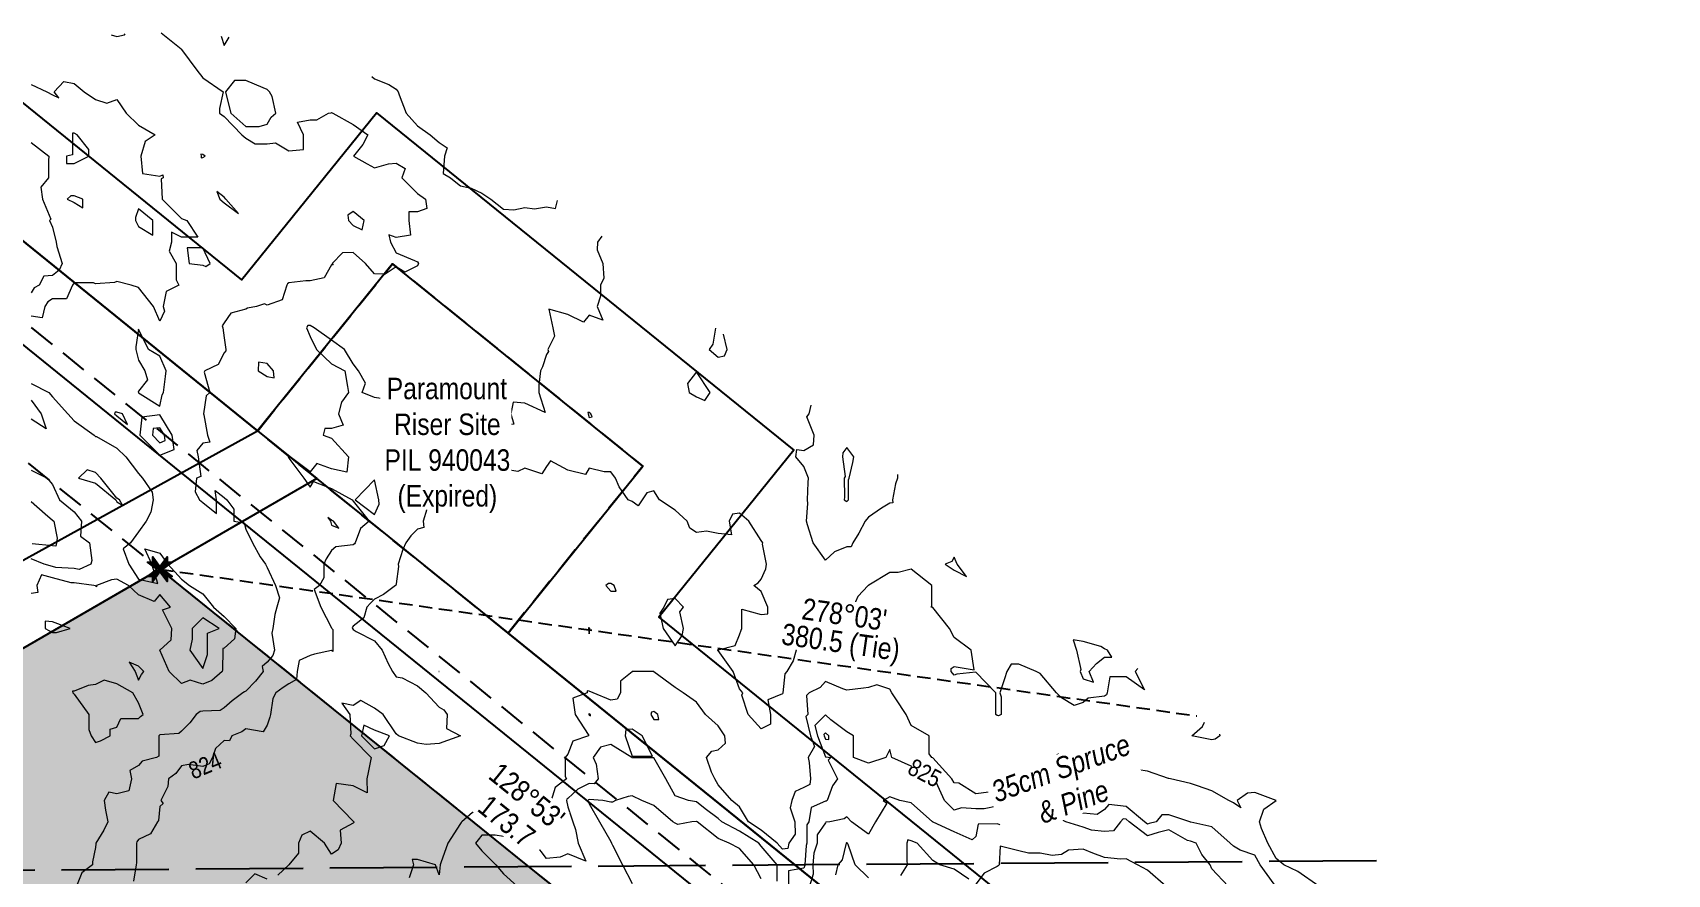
# Model space of a CAD drawing. Extents: x 528314 to 531043, y 6043383 to 6045203.
# Drawn here: x 529181 to 529942, y 6044057 to 6044449 of the extents above; entities that cross this region are included whole.
import ezdxf

# ---------------------------------------------------------------- set-up
doc = ezdxf.new("R2010")
doc.units = 0
doc.header["$LTSCALE"] = 5
for name, pattern in [('foc-ACCESSROAD', [3.75, 2.5, -1.25]), ('foc-TIELINE', [1.875, 1.25, -0.625]), ('foc-UNSURVEYED', [12.5, 10, -2.5])]:
    doc.linetypes.add(name, pattern=pattern)
for name, color, linetype in [('C-RW', 13, 'Continuous'), ('F-AR', 190, 'foc-ACCESSROAD'), ('F-RW', 190, 'Continuous'), ('F-WS', 190, 'foc-ACCESSROAD'), ('L-BD', 7, 'Continuous'), ('L-MON', 1, 'Continuous'), ('L-TIE', 7, 'foc-TIELINE'), ('L-USEC', 7, 'foc-UNSURVEYED'), ('P-PROPOSED', 10, 'Continuous'), ('P-PROPOSED-H', 21, 'Continuous'), ('T-BUSH-T', 110, 'Continuous')]:
    doc.layers.add(name, color=color, linetype=linetype)
doc.layers.add('C-TOPO-MAJR', color=7, linetype='Continuous', lineweight=15, true_color=0xd3aa5f)
doc.layers.add('C-TOPO-MINR', color=7, linetype='Continuous', lineweight=13, true_color=0xe9d5af)
doc.layers.add('C-TOPO-MAJR-TEXT', color=7, linetype='Continuous', true_color=0x644b1b)
doc.layers.add('F-WS-T', color=190, linetype='Continuous', lineweight=9)
doc.styles.add('80L', font='ARIALN.TTF', dxfattribs={"height": 10})
doc.styles.get("Standard").update_dxf_attribs({"font": 'ARIALN.TTF'})

# ---------------------------------------------------------------- blocks, each defined once
blk = doc.blocks.new('TEMP')
h = blk.add_hatch(color=255)
h.dxf.hatch_style = 1
h.paths.add_polyline_path([(0, 0.25), (-0.67, 1.15), (-0.67, 0.67), (-1.15, 0.67), (-0.25, 0), (-1.15, -0.67), (-0.67, -0.67), (-0.67, -1.15), (0, -0.25), (0.67, -1.15), (0.67, -0.67), (1.15, -0.67), (0.25, 0), (1.15, 0.67), (0.67, 0.67), (0.67, 1.15)])
h.paths.add_polyline_path([(0.57, 0.85), (0.57, 0.57), (0.85, 0.57), (0.08, 0), (0.85, -0.57), (0.57, -0.57), (0.57, -0.85), (0, -0.08), (-0.57, -0.85), (-0.57, -0.57), (-0.85, -0.57), (-0.08, 0), (-0.85, 0.57), (-0.57, 0.57), (-0.57, 0.85), (0, 0.08)], flags=16)
h = blk.add_hatch(color=1)
h.dxf.hatch_style = 1
h.paths.add_polyline_path([(0, 0.08), (-0.57, 0.85), (-0.57, 0.57), (-0.85, 0.57), (-0.08, 0), (-0.85, -0.57), (-0.57, -0.57), (-0.57, -0.85), (0, -0.08), (0.57, -0.85), (0.57, -0.57), (0.85, -0.57), (0.08, 0), (0.85, 0.57), (0.57, 0.57), (0.57, 0.85)])
at = {"color": 1}
for p, q in [((-0.08, 0), (0.08, 0)), ((0, 0.08), (0, -0.08))]:
    blk.add_line(p, q, dxfattribs=at)
at = {"color": 255, "flags": 128}
blk.add_lwpolyline([(-0.25, 0), (-1.15, 0.67), (-0.67, 0.67), (-0.67, 1.15), (0, 0.25), (0.67, 1.15), (0.67, 0.67), (1.15, 0.67), (0.25, 0), (1.15, -0.67), (0.67, -0.67), (0.67, -1.15), (0, -0.25), (-0.67, -1.15), (-0.67, -0.67), (-1.15, -0.67)], close=True, dxfattribs=at)
at = {"color": 1, "flags": 128}
blk.add_lwpolyline([(-0.08, 0), (-0.85, 0.57), (-0.57, 0.57), (-0.57, 0.85), (0, 0.08), (0.57, 0.85), (0.57, 0.57), (0.85, 0.57), (0.08, 0), (0.85, -0.57), (0.57, -0.57), (0.57, -0.85), (0, -0.08), (-0.57, -0.85), (-0.57, -0.57), (-0.85, -0.57)], close=True, dxfattribs=at)

msp = doc.modelspace()

# ---------------------------------------------------------------- hatches: boundary and pattern name
at = {"layer": 'P-PROPOSED-H'}
h = msp.add_hatch(color=256, dxfattribs=at)
h.dxf.hatch_style = 1
h.paths.add_polyline_path([(529577.891, 6043926.647), (529240.003, 6044199.045), (529008.127, 6044064.993), (529421.078, 6043732.114)])

# ---------------------------------------------------------------- linework, layer by layer
at = {"layer": 'C-RW', "flags": 128}
for points in [[(529154.308, 6044433.761), (529278.042, 6044333.764), (529340.87, 6044411.534), (529535.232, 6044254.444), (529472.41, 6044176.719), (529627.817, 6044051.138), (529942.109, 6043798.192)], [(529928.607, 6043744.91), (529596.445, 6044012.237), (529402.126, 6044169.263), (529464.951, 6044246.992), (529348.332, 6044341.247), (529285.506, 6044263.479), (529104.81, 6044409.509)]]:
    msp.add_lwpolyline(points, dxfattribs=at)
at = {"layer": 'C-TOPO-MAJR', "linetype": 'Continuous', "lineweight": 15, "flags": 128}
for points, elevation in [([(529268.544, 6044447.28), (529269.977, 6044442.905), (529272.218, 6044446.83)], 2060), ([(529338.735, 6044428.582), (529339.977, 6044427.47), (529346.582, 6044424.788), (529349.977, 6044422.68), (529351.001, 6044421.393), (529351.385, 6044419.985), (529354.69, 6044411.393), (529359.977, 6044405.47), (529365.891, 6044401.393), (529369.977, 6044397.762), (529373.803, 6044395.22), (529372.585, 6044391.393), (529371.845, 6044383.262), (529375.327, 6044381.393), (529377.814, 6044379.231), (529379.977, 6044377.6), (529384.93, 6044376.44), (529389.977, 6044374.255), (529394.109, 6044371.393), (529399.977, 6044366.7), (529404.9, 6044366.47), (529409.977, 6044367.444), (529414.49, 6044366.88), (529419.977, 6044367.792), (529424.296, 6044367.074), (529425.203, 6044370.698)], 2060), ([(529445.768, 6044354.119), (529443.822, 6044351.393), (529443.569, 6044347.801), (529446.284, 6044341.393), (529446.81, 6044334.56), (529445.228, 6044331.393), (529445.228, 6044326.142), (529443.644, 6044321.393), (529446.352, 6044315.018), (529439.977, 6044317.356), (529437.331, 6044314.039), (529429.977, 6044317.671), (529421.155, 6044320.215), (529423.049, 6044311.393), (529423.732, 6044307.638), (529420.61, 6044301.393), (529420.905, 6044300.465), (529419.977, 6044299.008), (529418.137, 6044293.233), (529417.281, 6044291.393), (529416.55, 6044284.82), (529416.55, 6044281.393), (529419.366, 6044272.004), (529409.977, 6044276.337), (529404.549, 6044276.821), (529403.444, 6044271.393), (529404.796, 6044266.574), (529399.977, 6044266.097), (529396.767, 6044264.603), (529389.977, 6044266.24), (529381.961, 6044271.393), (529379.977, 6044274.038), (529373.108, 6044271.393), (529369.977, 6044270.29), (529368.944, 6044271.393), (529366.358, 6044275.012), (529362.103, 6044281.393), (529359.977, 6044282.456), (529358.701, 6044282.669), (529358.382, 6044281.393), (529355.148, 6044276.222), (529349.977, 6044275.281), (529342.843, 6044278.527), (529339.977, 6044278.939), (529334.249, 6044281.393), (529335.679, 6044285.691), (529332.51, 6044291.393), (529329.977, 6044294.702), (529326, 6044301.393), (529319.977, 6044305.759), (529311.783, 6044311.393), (529309.977, 6044312.484), (529308.886, 6044312.484), (529308.321, 6044311.393), (529309.977, 6044307.419), (529312.99, 6044301.393), (529319.977, 6044294.731), (529326.033, 6044291.393), (529327.296, 6044284.074), (529327.76, 6044281.393), (529324.577, 6044276.793), (529323.188, 6044271.393), (529325.291, 6044266.079), (529319.977, 6044264.625), (529316.745, 6044264.625), (529315.999, 6044261.393), (529319.977, 6044260.067), (529327.776, 6044251.393), (529327.067, 6044244.303), (529319.977, 6044245.817), (529313.096, 6044248.274), (529309.977, 6044244.376), (529300.618, 6044251.393), (529299.977, 6044251.714), (529299.385, 6044251.985), (529299.744, 6044251.393), (529299.977, 6044250.752), (529306.994, 6044241.393), (529309.977, 6044237.184), (529311.499, 6044239.871), (529319.977, 6044236.569), (529329.571, 6044231.393), (529329.977, 6044230.692), (529337.414, 6044221.393), (529333.358, 6044218.012), (529330.877, 6044211.393), (529330.559, 6044210.811), (529329.977, 6044210.416), (529321.958, 6044209.412), (529319.977, 6044207.751), (529317.487, 6044203.883), (529316.394, 6044201.393), (529316.394, 6044194.976), (529314.244, 6044191.393), (529311.776, 6044189.594), (529314.859, 6044181.393), (529319.977, 6044171.668), (529320.109, 6044171.393), (529320.447, 6044170.923), (529320.447, 6044161.393), (529320.585, 6044160.785), (529319.977, 6044161.242), (529311.905, 6044159.465), (529309.977, 6044158.904), (529304.853, 6044156.518), (529303.833, 6044151.393), (529303.658, 6044147.712), (529299.977, 6044145.609), (529297.388, 6044143.982), (529293.952, 6044141.393), (529292.609, 6044138.761), (529291.458, 6044131.393), (529291.233, 6044130.137), (529289.977, 6044126.369), (529288.056, 6044123.314), (529279.977, 6044124.688), (529278.11, 6044123.26), (529273.512, 6044121.393), (529272.333, 6044119.037), (529269.977, 6044119.272), (529265.884, 6044115.486), (529264.448, 6044111.393), (529262.975, 6044108.395), (529259.977, 6044107.145), (529253.341, 6044108.029), (529249.977, 6044107.418), (529247.427, 6044103.943), (529243.952, 6044101.393), (529243.596, 6044097.774), (529240.339, 6044091.393), (529241.427, 6044089.943), (529239.977, 6044088.488), (529239.372, 6044081.998), (529238.922, 6044081.393), (529235.545, 6044075.825), (529229.977, 6044073.128), (529229.247, 6044072.123), (529229.007, 6044071.393), (529229.007, 6044062.363), (529228.927, 6044061.393), (529227.649, 6044053.721)], 2060), ([(529498.829, 6044311.342), (529497.57, 6044303.8), (529495.766, 6044301.393), (529499.977, 6044297.864), (529502.894, 6044298.476), (529504.187, 6044301.393), (529502.423, 6044308.445)], 2060), ([(529583.494, 6044243.087), (529583.494, 6044241.393), (529582.617, 6044238.753), (529581.262, 6044231.393), (529581.423, 6044229.947), (529579.977, 6044229.741), (529576.121, 6044227.538), (529569.977, 6044223.236), (529569.167, 6044222.203), (529568.41, 6044221.393), (529565.562, 6044215.808), (529562.692, 6044211.393), (529561.924, 6044209.446), (529559.977, 6044209.447), (529554.222, 6044207.148), (529549.977, 6044203.296), (529544.301, 6044211.393), (529541.656, 6044219.714), (529541.2, 6044221.393), (529541.757, 6044229.613), (529541.65, 6044231.393), (529541.905, 6044239.465), (529542.013, 6044241.393), (529539.977, 6044246.938), (529536.156, 6044251.393), (529536.634, 6044254.736), (529539.977, 6044254.364), (529544.389, 6044256.981), (529544.719, 6044261.393), (529541.285, 6044270.085), (529542.412, 6044271.393), (529543.348, 6044275.452)], 2060), ([(529759.061, 6044052.309), (529752.454, 6044061.393), (529749.977, 6044065.933), (529743.165, 6044068.205), (529739.977, 6044069.976), (529738.446, 6044071.393), (529729.977, 6044079.103), (529720.113, 6044081.257), (529719.977, 6044081.306), (529719.651, 6044081.393), (529709.977, 6044084.618), (529706.714, 6044084.656), (529704.048, 6044081.393), (529700.805, 6044080.565), (529699.977, 6044080.304), (529698.553, 6044081.393), (529689.977, 6044088.457), (529681.971, 6044089.399), (529679.977, 6044087.119), (529676.58, 6044084.79), (529669.977, 6044085.4), (529661.294, 6044090.076), (529659.977, 6044090.735), (529657.913, 6044091.393), (529649.977, 6044093.634), (529647.736, 6044093.634), (529639.977, 6044093.016), (529638.213, 6044093.157), (529635.899, 6044091.393), (529631.718, 6044089.652), (529629.977, 6044088.702), (529623.857, 6044087.513), (529619.977, 6044087.472), (529613.392, 6044087.978), (529609.977, 6044086.839), (529605.423, 6044091.393), (529601.477, 6044099.893), (529600.579, 6044101.393), (529599.977, 6044102.051), (529598.317, 6044103.053), (529589.977, 6044107.355), (529580.885, 6044111.393), (529579.977, 6044115.032), (529578.16, 6044111.393), (529569.977, 6044108.667), (529563.105, 6044111.393), (529563.105, 6044118.265), (529563.105, 6044121.393), (529559.977, 6044123.259), (529552.469, 6044128.901), (529549.977, 6044131.187), (529545.077, 6044126.293), (529546.215, 6044121.393), (529549.977, 6044111.607), (529552.538, 6044111.393), (529551.259, 6044110.111), (529555.618, 6044101.393), (529553.266, 6044098.104), (529550.77, 6044091.393), (529550.307, 6044091.063), (529549.977, 6044090.997), (529543.335, 6044088.035), (529542.267, 6044081.393), (529541.324, 6044080.046), (529541.356, 6044071.393), (529541.014, 6044070.356), (529540.332, 6044061.393), (529540.346, 6044061.024), (529539.977, 6044059.837), (529532.74, 6044058.63), (529532.74, 6044051.393)], 2062.5), ([(529527.559, 6044053.811), (529527.559, 6044061.393), (529519.977, 6044070.059), (529518.88, 6044071.393), (529509.977, 6044077.056), (529501.686, 6044081.393), (529499.977, 6044082.888), (529493.992, 6044087.378), (529489.977, 6044090.664), (529486.236, 6044091.393), (529479.977, 6044093.451), (529475.658, 6044101.393), (529469.977, 6044111.132), (529460.238, 6044111.132), (529459.977, 6044111.027), (529459.779, 6044111.393), (529449.977, 6044117.454), (529445.192, 6044116.178), (529441.713, 6044111.393), (529443.159, 6044108.211), (529444.131, 6044101.393), (529442.296, 6044099.074), (529439.977, 6044099.245), (529434.703, 6044096.667), (529429.977, 6044092.259), (529429.487, 6044091.883), (529429.332, 6044091.393), (529429.977, 6044088.382), (529432.379, 6044081.393), (529433.602, 6044077.768), (529434.785, 6044071.393), (529438.303, 6044063.067), (529429.977, 6044066.515), (529426.391, 6044064.979), (529419.977, 6044064.265), (529414.632, 6044071.393), (529409.977, 6044073.97), (529404.406, 6044076.964), (529399.977, 6044074.618), (529396.171, 6044075.199), (529389.977, 6044075.199), (529388.293, 6044073.077), (529386.956, 6044071.393), (529389.977, 6044067.868), (529396.452, 6044061.393), (529399.977, 6044057.163), (529406.427, 6044051.393)], 2062.5)]:
    msp.add_lwpolyline(points, dxfattribs=dict(at, elevation=elevation))
for points, elevation in [([(529493.798, 6044277.572), (529496.345, 6044281.393), (529489.977, 6044290.951), (529485.761, 6044285.609), (529486.522, 6044281.393), (529489.977, 6044279.271), (529493.798, 6044277.572)], 2060), ([(529341.907, 6044231.393), (529339.977, 6044240.694), (529335.386, 6044235.984), (529330.913, 6044231.393), (529339.977, 6044224.597), (529342.054, 6044229.316), (529341.907, 6044231.393)], 2060), ([(529320.852, 6044221.393), (529319.977, 6044221.903), (529318.19, 6044223.18), (529319.467, 6044221.393), (529319.977, 6044219.607), (529323.291, 6044218.079), (529320.852, 6044221.393)], 2060), ([(529440.495, 6044131.393), (529439.977, 6044131.756), (529439.71, 6044131.66), (529439.744, 6044131.393), (529439.977, 6044131.04), (529440.556, 6044130.814), (529440.495, 6044131.393)], 2062.5), ([(529471.947, 6044131.393), (529469.977, 6044132.801), (529468.882, 6044132.488), (529468.569, 6044131.393), (529469.977, 6044129.029), (529472.341, 6044129.029), (529471.947, 6044131.393)], 2062.5), ([(529464.672, 6044121.393), (529459.977, 6044124.583), (529456.997, 6044124.373), (529456.748, 6044121.393), (529459.977, 6044112.004), (529469.366, 6044112.004), (529464.672, 6044121.393)], 2062.5)]:
    msp.add_lwpolyline(points, close=True, dxfattribs=dict(at, elevation=elevation))
at = {"layer": 'C-TOPO-MINR', "linetype": 'Continuous', "lineweight": 13, "flags": 128}
for points, elevation in [([(529240.575, 6044448.915), (529249.832, 6044441.393), (529249.977, 6044441.08), (529257.243, 6044431.393), (529259.977, 6044427.931), (529269.468, 6044421.393), (529267.693, 6044413.677), (529267.693, 6044411.393), (529269.977, 6044409.956), (529278.069, 6044401.393), (529279.977, 6044399.833), (529284.268, 6044397.102), (529289.977, 6044397.102), (529293.76, 6044397.61), (529299.977, 6044393.957), (529306.794, 6044394.576), (529306.794, 6044401.393), (529304.121, 6044407.249), (529309.977, 6044408.311), (529313.059, 6044408.311), (529318.49, 6044411.393), (529319.748, 6044411.622), (529319.977, 6044411.69), (529320.583, 6044411.393), (529329.977, 6044406.111), (529336.827, 6044401.393), (529334.544, 6044396.826), (529330.199, 6044391.393), (529336.484, 6044387.9), (529339.977, 6044385.961), (529346.421, 6044387.837), (529349.977, 6044388.152), (529354.279, 6044385.695), (529352.605, 6044381.393), (529359.977, 6044374.032), (529363.635, 6044371.393), (529364.3, 6044367.07), (529359.977, 6044365.447), (529355.923, 6044365.447), (529355.923, 6044361.393), (529356.77, 6044354.6), (529349.977, 6044353.467), (529346.619, 6044354.751), (529347.333, 6044351.393), (529349.977, 6044346.317), (529358.558, 6044342.812), (529359.977, 6044342.233), (529360.388, 6044341.393), (529360.234, 6044341.136), (529359.977, 6044340.364), (529353.999, 6044337.371), (529349.977, 6044339.885), (529344.954, 6044336.416), (529339.977, 6044336.584), (529335.768, 6044341.393), (529329.977, 6044346.621), (529325.035, 6044346.335), (529320.222, 6044341.393), (529320.643, 6044340.727), (529319.977, 6044340.81), (529316.554, 6044334.816), (529309.977, 6044333.355), (529308.015, 6044333.355), (529299.977, 6044332.349), (529299.476, 6044331.894), (529299.152, 6044331.393), (529296.908, 6044324.462), (529289.977, 6044321.945), (529288.736, 6044322.634), (529285.019, 6044321.393), (529280.701, 6044320.669), (529279.977, 6044320.122), (529273.006, 6044318.364), (529269.977, 6044313.756), (529268.997, 6044312.373), (529269.248, 6044311.393), (529269.977, 6044306.741), (529270.646, 6044301.393), (529270.7, 6044300.67), (529269.977, 6044299.82), (529267.05, 6044294.32), (529260.89, 6044291.393), (529260.535, 6044290.835), (529263.175, 6044281.393), (529261.594, 6044279.776), (529260.214, 6044271.393), (529260.375, 6044270.995), (529262.068, 6044261.393), (529263.154, 6044258.216), (529259.977, 6044257.724), (529257.099, 6044254.271), (529257.866, 6044251.393), (529259.081, 6044242.289), (529257.066, 6044241.393), (529256.364, 6044235.006), (529258.372, 6044231.393), (529259.977, 6044230.057), (529266.41, 6044224.96), (529266.41, 6044231.393), (529265.647, 6044235.723), (529269.977, 6044232.401), (529271.089, 6044231.393), (529274.426, 6044226.944), (529274.426, 6044221.393), (529279.237, 6044220.653), (529279.977, 6044217.694), (529283.127, 6044211.393), (529286.63, 6044204.74), (529289.184, 6044201.393), (529289.977, 6044199.808), (529293.886, 6044191.393), (529295.731, 6044185.639), (529294.483, 6044181.393), (529293.457, 6044177.913), (529292.619, 6044171.393), (529292.078, 6044169.292), (529293.421, 6044161.393), (529292.519, 6044158.851), (529289.977, 6044155.729), (529287.617, 6044153.753), (529288.036, 6044151.393), (529284.423, 6044146.947), (529279.977, 6044142.182), (529279.425, 6044141.945), (529278.597, 6044141.393), (529273.606, 6044137.764), (529269.977, 6044134.499), (529268.108, 6044133.262), (529259.977, 6044132.949), (529258.667, 6044132.703), (529256.865, 6044131.393), (529253.874, 6044127.496), (529249.977, 6044123.675), (529248.825, 6044122.545), (529239.977, 6044121.871), (529239.702, 6044121.668), (529239.41, 6044121.393), (529239.41, 6044111.96), (529238.436, 6044111.393), (529231.782, 6044109.588), (529229.977, 6044107.567), (529226.008, 6044105.362), (529226.708, 6044101.393), (529225.575, 6044095.795), (529219.977, 6044094.432), (529216.234, 6044095.136), (529214.019, 6044091.393), (529214.567, 6044086.803), (529215.721, 6044081.393), (529213.926, 6044077.444), (529210.202, 6044071.393), (529210.178, 6044071.192), (529209.977, 6044069.491), (529208.626, 6044062.744), (529208.626, 6044061.393), (529203.684, 6044057.686), (529201.165, 6044051.393)], 2059), ([(529217.317, 6044447.884), (529219.977, 6044447.087), (529223.421, 6044447.949), (529223.866, 6044448.394)], 2059), ([(529268.544, 6044447.28), (529269.977, 6044442.905), (529272.218, 6044446.83)], 2060), ([(529179.977, 6044424.758), (529187.375, 6044421.393), (529189.977, 6044419.957), (529192.849, 6044418.521), (529190.695, 6044421.393), (529195.192, 6044426.178), (529199.977, 6044425.197), (529204.617, 6044421.393), (529209.977, 6044417.82), (529215.277, 6044416.093), (529219.977, 6044417.727), (529224.2, 6044411.393), (529229.977, 6044405.849), (529237.707, 6044401.393), (529233.095, 6044398.275), (529231.111, 6044391.393), (529231.889, 6044383.306), (529239.977, 6044382.165), (529241.263, 6044382.679), (529241.52, 6044381.393), (529240.519, 6044380.851), (529240.998, 6044371.393), (529249.977, 6044362.414), (529252.529, 6044361.393), (529257.638, 6044353.732), (529249.977, 6044353.732), (529245.306, 6044356.064), (529245.306, 6044351.393), (529244.261, 6044347.109), (529247.604, 6044341.393), (529247.604, 6044333.766), (529248.791, 6044331.393), (529242.914, 6044328.456), (529241.502, 6044321.393), (529242.185, 6044319.185), (529239.977, 6044314.583), (529236.972, 6044321.393), (529229.977, 6044330.27), (529226.606, 6044331.393), (529219.977, 6044333.05), (529218.753, 6044332.617), (529209.977, 6044331.894), (529208.975, 6044332.395), (529199.977, 6044332.395), (529199.643, 6044331.727), (529199.261, 6044331.393), (529196.476, 6044324.894), (529189.977, 6044324.894), (529187.738, 6044323.632), (529186.344, 6044321.393), (529185.191, 6044316.179), (529179.977, 6044316.899)], 2058), ([(529338.735, 6044428.582), (529339.977, 6044427.47), (529346.582, 6044424.788), (529349.977, 6044422.68), (529351.001, 6044421.393), (529351.385, 6044419.985), (529354.69, 6044411.393), (529359.977, 6044405.47), (529365.891, 6044401.393), (529369.977, 6044397.762), (529373.803, 6044395.22), (529372.585, 6044391.393), (529371.845, 6044383.262), (529375.327, 6044381.393), (529377.814, 6044379.231), (529379.977, 6044377.6), (529384.93, 6044376.44), (529389.977, 6044374.255), (529394.109, 6044371.393), (529399.977, 6044366.7), (529404.9, 6044366.47), (529409.977, 6044367.444), (529414.49, 6044366.88), (529419.977, 6044367.792), (529424.296, 6044367.074), (529425.203, 6044370.698)], 2060), ([(529179.977, 6044397.736), (529188.269, 6044391.393), (529188.013, 6044389.429), (529188.013, 6044381.393), (529184.446, 6044376.924), (529185.351, 6044371.393), (529189.237, 6044362.133), (529188.55, 6044361.393), (529189.977, 6044358.329), (529191.712, 6044351.393), (529191.993, 6044349.377), (529194.476, 6044341.393), (529192.976, 6044338.394), (529189.977, 6044335.769), (529185.924, 6044335.446), (529183.767, 6044331.393), (529181.343, 6044330.027), (529179.977, 6044327.833)], 2057.5), ([(529445.768, 6044354.119), (529443.822, 6044351.393), (529443.569, 6044347.801), (529446.284, 6044341.393), (529446.81, 6044334.56), (529445.228, 6044331.393), (529445.228, 6044326.142), (529443.644, 6044321.393), (529446.352, 6044315.018), (529439.977, 6044317.356), (529437.331, 6044314.039), (529429.977, 6044317.671), (529421.155, 6044320.215), (529423.049, 6044311.393), (529423.732, 6044307.638), (529420.61, 6044301.393), (529420.905, 6044300.465), (529419.977, 6044299.008), (529418.137, 6044293.233), (529417.281, 6044291.393), (529416.55, 6044284.82), (529416.55, 6044281.393), (529419.366, 6044272.004), (529409.977, 6044276.337), (529404.549, 6044276.821), (529403.444, 6044271.393), (529404.796, 6044266.574), (529399.977, 6044266.097), (529396.767, 6044264.603), (529389.977, 6044266.24), (529381.961, 6044271.393), (529379.977, 6044274.038), (529373.108, 6044271.393), (529369.977, 6044270.29), (529368.944, 6044271.393), (529366.358, 6044275.012), (529362.103, 6044281.393), (529359.977, 6044282.456), (529358.701, 6044282.669), (529358.382, 6044281.393), (529355.148, 6044276.222), (529349.977, 6044275.281), (529342.843, 6044278.527), (529339.977, 6044278.939), (529334.249, 6044281.393), (529335.679, 6044285.691), (529332.51, 6044291.393), (529329.977, 6044294.702), (529326, 6044301.393), (529319.977, 6044305.759), (529311.783, 6044311.393), (529309.977, 6044312.484), (529308.886, 6044312.484), (529308.321, 6044311.393), (529309.977, 6044307.419), (529312.99, 6044301.393), (529319.977, 6044294.731), (529326.033, 6044291.393), (529327.296, 6044284.074), (529327.76, 6044281.393), (529324.577, 6044276.793), (529323.188, 6044271.393), (529325.291, 6044266.079), (529319.977, 6044264.625), (529316.745, 6044264.625), (529315.999, 6044261.393), (529319.977, 6044260.067), (529327.776, 6044251.393), (529327.067, 6044244.303), (529319.977, 6044245.817), (529313.096, 6044248.274), (529309.977, 6044244.376), (529300.618, 6044251.393), (529299.977, 6044251.714), (529299.385, 6044251.985), (529299.744, 6044251.393), (529299.977, 6044250.752), (529306.994, 6044241.393), (529309.977, 6044237.184), (529311.499, 6044239.871), (529319.977, 6044236.569), (529329.571, 6044231.393), (529329.977, 6044230.692), (529337.414, 6044221.393), (529333.358, 6044218.012), (529330.877, 6044211.393), (529330.559, 6044210.811), (529329.977, 6044210.416), (529321.958, 6044209.412), (529319.977, 6044207.751), (529317.487, 6044203.883), (529316.394, 6044201.393), (529316.394, 6044194.976), (529314.244, 6044191.393), (529311.776, 6044189.594), (529314.859, 6044181.393), (529319.977, 6044171.668), (529320.109, 6044171.393), (529320.447, 6044170.923), (529320.447, 6044161.393), (529320.585, 6044160.785), (529319.977, 6044161.242), (529311.905, 6044159.465), (529309.977, 6044158.904), (529304.853, 6044156.518), (529303.833, 6044151.393), (529303.658, 6044147.712), (529299.977, 6044145.609), (529297.388, 6044143.982), (529293.952, 6044141.393), (529292.609, 6044138.761), (529291.458, 6044131.393), (529291.233, 6044130.137), (529289.977, 6044126.369), (529288.056, 6044123.314), (529279.977, 6044124.688), (529278.11, 6044123.26), (529273.512, 6044121.393), (529272.333, 6044119.037), (529269.977, 6044119.272), (529265.884, 6044115.486), (529264.448, 6044111.393), (529262.975, 6044108.395), (529259.977, 6044107.145), (529253.341, 6044108.029), (529249.977, 6044107.418), (529247.427, 6044103.943), (529243.952, 6044101.393), (529243.596, 6044097.774), (529240.339, 6044091.393), (529241.427, 6044089.943), (529239.977, 6044088.488), (529239.372, 6044081.998), (529238.922, 6044081.393), (529235.545, 6044075.825), (529229.977, 6044073.128), (529229.247, 6044072.123), (529229.007, 6044071.393), (529229.007, 6044062.363), (529228.927, 6044061.393), (529227.649, 6044053.721)], 2060), ([(529498.829, 6044311.342), (529497.57, 6044303.8), (529495.766, 6044301.393), (529499.977, 6044297.864), (529502.894, 6044298.476), (529504.187, 6044301.393), (529502.423, 6044308.445)], 2060), ([(529179.977, 6044285.507), (529188.307, 6044281.393), (529189.977, 6044279.332), (529197.033, 6044271.393), (529199.977, 6044268.194), (529209.365, 6044261.393), (529209.977, 6044260.869), (529210.48, 6044260.89), (529219.977, 6044255.465), (529224.048, 6044251.393), (529229.977, 6044243.642), (529231.914, 6044241.393), (529236.431, 6044234.939), (529236.831, 6044231.393), (529235.711, 6044225.659), (529233.629, 6044221.393), (529229.977, 6044216.4), (529226.222, 6044211.393), (529222.832, 6044208.538), (529225.509, 6044201.393), (529229.977, 6044194.444), (529239.004, 6044192.366), (529236.276, 6044201.393), (529232.879, 6044208.491), (529239.977, 6044206.441), (529243.65, 6044201.393), (529249.977, 6044194.365), (529253.799, 6044191.393), (529259.977, 6044187.579), (529265.003, 6044181.393), (529269.977, 6044177.054), (529275.304, 6044171.393), (529274.744, 6044166.626), (529269.977, 6044162.337), (529269.301, 6044162.069), (529269.301, 6044161.393), (529269.194, 6044152.176), (529268.936, 6044151.393), (529264.182, 6044147.188), (529259.977, 6044145.449), (529254.077, 6044147.293), (529249.977, 6044145.755), (529244.338, 6044151.393), (529239.977, 6044161.351), (529239.936, 6044161.393), (529239.945, 6044161.425), (529239.977, 6044161.41), (529245.262, 6044166.108), (529245.592, 6044171.393), (529241.206, 6044180.164), (529244.896, 6044181.393), (529239.977, 6044187.327), (529237.34, 6044184.03), (529229.977, 6044187.042), (529225.4, 6044191.393), (529219.977, 6044194.352), (529217.353, 6044194.017), (529210.406, 6044191.393), (529210.514, 6044190.856), (529209.977, 6044191.243), (529209.247, 6044191.393), (529199.977, 6044192.629), (529198.653, 6044192.717), (529189.977, 6044194.999), (529184.879, 6044196.491), (529182.718, 6044191.393), (529183.157, 6044188.213), (529179.977, 6044187.779)], 2058), ([(529179.977, 6044277.848), (529184.671, 6044271.393), (529187.007, 6044264.363), (529179.977, 6044268.937)], 2057.5), ([(529583.494, 6044243.087), (529583.494, 6044241.393), (529582.617, 6044238.753), (529581.262, 6044231.393), (529581.423, 6044229.947), (529579.977, 6044229.741), (529576.121, 6044227.538), (529569.977, 6044223.236), (529569.167, 6044222.203), (529568.41, 6044221.393), (529565.562, 6044215.808), (529562.692, 6044211.393), (529561.924, 6044209.446), (529559.977, 6044209.447), (529554.222, 6044207.148), (529549.977, 6044203.296), (529544.301, 6044211.393), (529541.656, 6044219.714), (529541.2, 6044221.393), (529541.757, 6044229.613), (529541.65, 6044231.393), (529541.905, 6044239.465), (529542.013, 6044241.393), (529539.977, 6044246.938), (529536.156, 6044251.393), (529536.634, 6044254.736), (529539.977, 6044254.364), (529544.389, 6044256.981), (529544.719, 6044261.393), (529541.285, 6044270.085), (529542.412, 6044271.393), (529543.348, 6044275.452)], 2060), ([(529695.476, 6044152.81), (529694.268, 6044151.393), (529698.553, 6044142.817), (529689.977, 6044148.941), (529682.429, 6044148.941), (529681.17, 6044141.393), (529680.871, 6044140.499), (529679.977, 6044139.961), (529672.325, 6044139.045), (529669.977, 6044137.013), (529665.76, 6044135.61), (529659.977, 6044139.081), (529657.563, 6044141.393), (529649.977, 6044150.476), (529648.141, 6044151.393), (529639.977, 6044154.82), (529636.55, 6044154.82), (529634.532, 6044151.393), (529633.392, 6044147.978), (529631.2, 6044141.393), (529631.812, 6044139.558), (529631.812, 6044131.393), (529630.578, 6044130.792), (529629.977, 6044130.877), (529629.382, 6044131.393), (529629.329, 6044132.041), (529629.329, 6044141.393), (529619.977, 6044151.037), (529611.135, 6044150.235), (529609.977, 6044149.655), (529608.586, 6044151.393), (529608.597, 6044152.773), (529609.977, 6044153.682), (529619.204, 6044152.166), (529617.786, 6044161.393), (529609.977, 6044167.251), (529607.768, 6044171.393), (529599.977, 6044181.132), (529598.994, 6044181.393), (529599.487, 6044181.883), (529599.51, 6044191.393), (529589.977, 6044199.003), (529583.891, 6044197.479), (529579.977, 6044197.479), (529570.193, 6044191.61), (529569.977, 6044191.502), (529569.868, 6044191.502), (529569.853, 6044191.393), (529564.987, 6044186.383), (529562.894, 6044181.393), (529565.996, 6044175.374), (529559.977, 6044174.318), (529559.077, 6044172.293), (529558.027, 6044171.393), (529556.876, 6044164.494), (529549.977, 6044167.368), (529542.862, 6044168.508), (529539.977, 6044167.759), (529536.339, 6044165.031), (529536.339, 6044161.393), (529535.013, 6044156.357), (529531.998, 6044151.393), (529531.035, 6044150.335), (529530.093, 6044141.393), (529530.1, 6044141.27), (529529.977, 6044141.077), (529523.198, 6044138.172), (529524.329, 6044131.393), (529524.422, 6044126.948), (529519.977, 6044124.652), (529514.052, 6044131.393), (529510.997, 6044140.373), (529511.532, 6044141.393), (529509.977, 6044143.371), (529506.968, 6044151.393), (529499.977, 6044161.203), (529499.76, 6044161.393), (529499.856, 6044161.514), (529499.977, 6044161.529), (529507.869, 6044163.501), (529509.977, 6044168.419), (529510.674, 6044170.696), (529510.991, 6044171.393), (529510.991, 6044180.379), (529519.977, 6044177.983), (529523.126, 6044178.244), (529523.126, 6044181.393), (529519.977, 6044188.711), (529516.633, 6044191.393), (529518.671, 6044192.699), (529519.977, 6044194.393), (529522.165, 6044199.205), (529522.478, 6044201.393), (529520.685, 6044210.685), (529520.867, 6044211.393), (529519.977, 6044212.394), (529514.24, 6044221.393), (529509.977, 6044225.216), (529506.632, 6044224.738), (529505.112, 6044221.393), (529506.252, 6044215.118), (529499.977, 6044215.746), (529494.537, 6044216.833), (529489.977, 6044216.181), (529486.737, 6044218.153), (529485.558, 6044221.393), (529479.977, 6044226.515), (529472.659, 6044231.393), (529469.977, 6044235.491), (529466.709, 6044234.661), (529464.612, 6044231.393), (529462.756, 6044228.614), (529459.977, 6044230.575), (529458.045, 6044231.393), (529453.91, 6044237.46), (529452.114, 6044241.393), (529449.977, 6044244.398), (529446.972, 6044244.398), (529439.977, 6044246.148), (529438.284, 6044243.086), (529429.977, 6044245.172), (529421.88, 6044249.49), (529419.977, 6044246.952), (529417.892, 6044243.478), (529409.977, 6044246.117), (529406.763, 6044244.607), (529399.977, 6044245.693), (529393.03, 6044248.34), (529389.977, 6044247.785), (529384.955, 6044246.415), (529379.977, 6044241.439), (529374.928, 6044246.344), (529369.977, 6044247.089), (529365.42, 6044245.95), (529365.706, 6044241.393), (529367.288, 6044234.082), (529366.232, 6044231.393), (529364.307, 6044227.063), (529362.606, 6044221.393), (529362.898, 6044218.472), (529359.977, 6044217.637), (529356.855, 6044214.515), (529354.514, 6044211.393), (529353.075, 6044208.295), (529350.993, 6044201.393), (529351.119, 6044200.251), (529349.977, 6044192.259), (529349.874, 6044191.496), (529349.781, 6044191.393), (529344.065, 6044187.305), (529339.977, 6044185.099), (529338.136, 6044183.234), (529336.318, 6044181.393), (529334.909, 6044176.461), (529329.977, 6044172.513), (529329.46, 6044171.91), (529329.708, 6044171.393), (529329.977, 6044171.02), (529331.377, 6044169.993), (529339.977, 6044165.692), (529343.511, 6044161.393), (529346.281, 6044155.089), (529348.265, 6044151.393), (529349.977, 6044148.874), (529352.856, 6044148.514), (529359.977, 6044144.716), (529363.811, 6044141.393), (529369.977, 6044134.714), (529372.148, 6044133.565), (529373.827, 6044131.393), (529373.506, 6044124.923), (529379.947, 6044121.393), (529369.977, 6044117.922), (529364.042, 6044117.328), (529359.977, 6044117.953), (529351.035, 6044121.393), (529349.977, 6044122.353), (529343.917, 6044131.393), (529339.977, 6044134.34), (529333.495, 6044137.875), (529329.977, 6044135.528), (529324.671, 6044136.699), (529328.489, 6044131.393), (529328.98, 6044122.39), (529328.573, 6044121.393), (529329.977, 6044119.822), (529338.405, 6044111.393), (529336.999, 6044104.371), (529336.403, 6044101.393), (529336.47, 6044094.9), (529329.977, 6044098.164), (529322.096, 6044099.274), (529320.729, 6044091.393), (529329.977, 6044081.771), (529330.354, 6044081.393), (529330.236, 6044081.134), (529329.977, 6044080.763), (529323.915, 6044077.455), (529324.327, 6044071.393), (529323.015, 6044068.355), (529319.977, 6044066.355), (529316.618, 6044071.393), (529309.977, 6044077.071), (529306.128, 6044075.242), (529304.544, 6044071.393), (529304.544, 6044066.826), (529300.015, 6044061.393), (529300.01, 6044061.36), (529299.977, 6044061.347), (529294.834, 6044056.536)], 2061), ([(529179.977, 6044245.106), (529187.473, 6044241.393), (529189.977, 6044238.464), (529193.269, 6044231.393), (529199.977, 6044225.803), (529203.505, 6044221.393), (529203.043, 6044214.46), (529207.13, 6044211.393), (529208.322, 6044203.048), (529207.847, 6044201.393), (529202.397, 6044198.973), (529199.977, 6044199.296), (529191.511, 6044199.859), (529189.977, 6044200.263), (529186.113, 6044201.393), (529179.977, 6044203.858)], 2057.5), ([(529179.977, 6044230.579), (529186.577, 6044224.793), (529189.977, 6044221.813), (529190.564, 6044221.393), (529192.129, 6044213.546), (529191.822, 6044211.393), (529191.562, 6044209.808), (529189.977, 6044209.981), (529180.497, 6044210.873)], 2057), ([(529779.74, 6044051.393), (529769.977, 6044058.228), (529763.502, 6044061.393), (529759.977, 6044064.266), (529756.089, 6044071.393), (529753.118, 6044078.252), (529752.153, 6044081.393), (529754.109, 6044087.261), (529759.89, 6044091.393), (529749.977, 6044094.994), (529746.619, 6044094.751), (529741.712, 6044091.393), (529743.448, 6044087.922), (529739.977, 6044090.236), (529737.871, 6044091.393), (529729.977, 6044095.844), (529723.211, 6044098.159), (529719.977, 6044099.266), (529710.645, 6044101.393), (529709.977, 6044101.584), (529709.82, 6044101.55), (529699.977, 6044104.947), (529695.778, 6044105.592), (529689.977, 6044103.418), (529689.024, 6044102.346), (529685.928, 6044101.393), (529683.199, 6044098.171), (529679.977, 6044098.858), (529672.471, 6044098.899), (529669.977, 6044096.261), (529665.989, 6044095.381), (529659.977, 6044098.738), (529650.514, 6044100.856), (529649.977, 6044101.008), (529640.362, 6044101.008), (529639.977, 6044100.977), (529634.757, 6044101.393), (529629.977, 6044101.872), (529629.532, 6044101.838), (529629.57, 6044101.393), (529626.133, 6044095.237), (529619.977, 6044094.424), (529612.042, 6044099.328), (529609.977, 6044099.615), (529608.913, 6044101.393), (529599.977, 6044111.14), (529599.558, 6044111.393), (529598.282, 6044113.088), (529598.282, 6044121.393), (529589.977, 6044126.229), (529587.551, 6044131.393), (529582.702, 6044138.668), (529580.886, 6044141.393), (529579.977, 6044143.212), (529573.842, 6044145.259), (529569.977, 6044143.97), (529567.7, 6044143.67), (529559.977, 6044142.649), (529558.094, 6044143.276), (529549.977, 6044146.754), (529547.471, 6044143.899), (529542.432, 6044141.393), (529541.09, 6044140.28), (529541.832, 6044131.393), (529540.904, 6044130.466), (529543.012, 6044121.393), (529544.907, 6044116.463), (529542.003, 6044111.393), (529542.399, 6044108.971), (529543.073, 6044101.393), (529542.633, 6044098.737), (529539.977, 6044097.363), (529535.9, 6044095.47), (529534.26, 6044091.393), (529533.481, 6044087.889), (529535.773, 6044081.393), (529535.8, 6044075.57), (529532.91, 6044071.393), (529532.421, 6044068.949), (529529.977, 6044068.726), (529527.532, 6044071.393), (529519.977, 6044077.47), (529514.152, 6044081.393), (529509.977, 6044088.386), (529506.367, 6044091.393), (529499.977, 6044098.598), (529498.427, 6044101.393), (529496.878, 6044104.492), (529494.579, 6044111.393), (529497.032, 6044114.338), (529499.977, 6044114.992), (529503.365, 6044118.005), (529503.177, 6044121.393), (529499.977, 6044126.128), (529494.152, 6044131.393), (529489.977, 6044137.135), (529483.656, 6044141.393), (529479.977, 6044143.872), (529470.056, 6044151.314), (529469.977, 6044151.354), (529460.016, 6044151.354), (529459.977, 6044151.314), (529454.502, 6044146.868), (529454.502, 6044141.393), (529452.892, 6044138.478), (529449.977, 6044138.116), (529441.788, 6044141.393), (529439.977, 6044142.299), (529438.978, 6044142.392), (529438.978, 6044141.393), (529432.373, 6044138.997), (529433.346, 6044131.393), (529439.807, 6044121.563), (529439.629, 6044121.393), (529432.357, 6044119.013), (529429.977, 6044112.968), (529429.302, 6044112.068), (529428.796, 6044111.393), (529428.796, 6044102.574), (529429.386, 6044101.393), (529424.062, 6044097.309), (529422.189, 6044091.393), (529422.793, 6044088.577), (529419.977, 6044083.65), (529418.172, 6044083.198), (529418.687, 6044081.393), (529416.274, 6044075.096), (529409.977, 6044078.581), (529404.744, 6044081.393), (529399.977, 6044086.024), (529390.715, 6044090.655), (529389.977, 6044090.76), (529385.606, 6044085.764), (529380.61, 6044081.393), (529380.33, 6044081.04), (529379.977, 6044080.596), (529374.022, 6044071.393), (529370.824, 6044062.241), (529370.528, 6044061.393), (529369.977, 6044056.647), (529368.398, 6044061.393), (529359.977, 6044063.919), (529357.451, 6044063.919), (529358.034, 6044061.393), (529356.138, 6044055.232)], 2062), ([(529733.465, 6044122.184), (529733.668, 6044121.393), (529731.525, 6044119.845), (529729.977, 6044119.527), (529720.639, 6044121.393), (529725.633, 6044125.737), (529726.516, 6044127.786)], 2061), ([(529519.977, 6044054.838), (529516.56, 6044061.393), (529509.977, 6044068.971), (529505.134, 6044071.393), (529499.977, 6044073.659), (529490.194, 6044081.393), (529489.977, 6044081.571), (529489.755, 6044081.615), (529487.676, 6044081.393), (529481.229, 6044080.141), (529479.977, 6044080.805), (529478.884, 6044081.393), (529469.977, 6044089.027), (529464.455, 6044091.393), (529459.977, 6044093.452), (529458.124, 6044093.246), (529452.13, 6044091.393), (529450.759, 6044090.611), (529449.977, 6044090.471), (529446.283, 6044091.393), (529439.977, 6044091.858), (529439.665, 6044091.705), (529439.33, 6044091.393), (529439.977, 6044089.819), (529444.791, 6044081.393), (529449.977, 6044072.182), (529450.33, 6044071.393), (529450.795, 6044070.575), (529455.506, 6044061.393), (529459.977, 6044052.681)], 2063), ([(529737.585, 6044051.393), (529729.977, 6044059.503), (529729.189, 6044061.393), (529725.254, 6044066.116), (529722.617, 6044071.393), (529719.977, 6044072.34), (529718.681, 6044072.689), (529709.977, 6044077.687), (529704.964, 6044076.406), (529699.977, 6044074.838), (529691.411, 6044081.393), (529689.977, 6044082.575), (529688.638, 6044082.732), (529687.466, 6044081.393), (529684.169, 6044077.201), (529679.977, 6044076.885), (529673.939, 6044077.431), (529669.977, 6044078.932), (529661.992, 6044081.393), (529659.977, 6044082.401), (529658.497, 6044082.873), (529649.977, 6044087.043), (529644.66, 6044086.71), (529639.977, 6044084.758), (529637.601, 6044083.769), (529633.246, 6044081.393), (529631.311, 6044080.059), (529629.977, 6044080.398), (529621.035, 6044080.335), (529619.977, 6044074.57), (529618.368, 6044073.002), (529609.977, 6044076.789), (529600.137, 6044081.233), (529599.977, 6044081.333), (529599.856, 6044081.393), (529589.977, 6044090.214), (529584.667, 6044091.393), (529579.977, 6044093.076), (529576.852, 6044091.393), (529578.637, 6044090.054), (529573.344, 6044081.393), (529569.977, 6044075.664), (529562.068, 6044081.393), (529559.977, 6044083.683), (529558.641, 6044082.729), (529551.958, 6044081.393), (529550.168, 6044081.202), (529549.977, 6044080.939), (529546.044, 6044075.326), (529546.059, 6044071.393), (529544.552, 6044066.818), (529544.139, 6044061.393), (529544.304, 6044057.066), (529542.538, 6044051.393)], 2063), ([(529569.977, 6044055.3), (529563.755, 6044061.393), (529560.547, 6044070.823), (529560.186, 6044071.393), (529559.977, 6044071.57), (529559.817, 6044071.553), (529559.701, 6044071.393), (529557.756, 6044063.614), (529555.812, 6044061.393), (529554.645, 6044056.725)], 2064), ([(529616.725, 6044054.645), (529609.977, 6044059.369), (529603.228, 6044061.393), (529599.977, 6044063.344), (529592.713, 6044071.393), (529589.977, 6044072.509), (529588.394, 6044072.976), (529587.812, 6044071.393), (529587.812, 6044063.558), (529588.082, 6044061.393), (529584.964, 6044056.406)], 2064), ([(529708.508, 6044051.393), (529699.977, 6044058.929), (529695.355, 6044061.393), (529689.977, 6044064.082), (529687.446, 6044063.924), (529679.977, 6044064.709), (529674.559, 6044066.811), (529669.977, 6044068.588), (529663.142, 6044068.228), (529659.977, 6044066.118), (529655.592, 6044065.778), (529649.977, 6044066.855), (529644.515, 6044066.855), (529639.977, 6044067.936), (529631.389, 6044069.981), (529630.818, 6044061.393), (529630.481, 6044060.889), (529629.977, 6044060.651), (529623.867, 6044057.503), (529619.977, 6044052.28)], 2064), ([(529289.977, 6044054.682), (529284.218, 6044057.152), (529279.977, 6044052.911)], 2061)]:
    msp.add_lwpolyline(points, dxfattribs=dict(at, elevation=elevation))
for points, elevation in [([(529293.944, 6044411.393), (529292.215, 6044419.155), (529291.018, 6044421.393), (529289.977, 6044422.48), (529288.11, 6044423.26), (529279.977, 6044426.661), (529274.709, 6044426.661), (529270.531, 6044421.393), (529270.715, 6044420.655), (529273.032, 6044411.393), (529279.977, 6044405.213), (529286.157, 6044405.213), (529289.977, 6044406.307), (529291.762, 6044409.608), (529293.944, 6044411.393)], 2059), ([(529201.363, 6044401.393), (529199.977, 6044402.087), (529199.205, 6044402.165), (529199.284, 6044401.393), (529199.284, 6044392.086), (529196.511, 6044391.393), (529196.511, 6044387.928), (529199.977, 6044387.928), (529206.897, 6044391.393), (529206.897, 6044394.473), (529201.363, 6044401.393)], 2057.5), ([(529259.977, 6044392.161), (529259.099, 6044392.271), (529259.209, 6044391.393), (529259.254, 6044390.671), (529259.977, 6044390.779), (529261.044, 6044391.393), (529259.977, 6044392.161)], 2059), ([(529204.006, 6044367.364), (529204.006, 6044371.393), (529199.977, 6044372.957), (529198.413, 6044372.957), (529196.752, 6044371.393), (529199.977, 6044369.781), (529204.006, 6044367.364)], 2058), ([(529270.719, 6044371.393), (529269.977, 6044372.297), (529266.453, 6044374.917), (529267.846, 6044371.393), (529269.977, 6044369.724), (529276.647, 6044364.723), (529270.719, 6044371.393)], 2058), ([(529236.722, 6044354.648), (529236.722, 6044361.393), (529229.977, 6044366.923), (529228.595, 6044362.775), (529228.595, 6044361.393), (529229.977, 6044358.63), (529236.722, 6044354.648)], 2058), ([(529334.207, 6044357.163), (529335.054, 6044361.393), (529329.977, 6044365.623), (529327.444, 6044363.926), (529327.866, 6044361.393), (529329.977, 6044359.086), (529334.207, 6044357.163)], 2059), ([(529261.293, 6044340.077), (529263.381, 6044341.393), (529259.977, 6044348.729), (529252.641, 6044348.729), (529253.537, 6044341.393), (529259.977, 6044340.589), (529261.293, 6044340.077)], 2058), ([(529242.519, 6044288.851), (529242.837, 6044291.393), (529239.977, 6044298.203), (529234.68, 6044301.393), (529229.977, 6044310.899), (529228.788, 6044302.582), (529228.788, 6044301.393), (529229.977, 6044296.372), (529232.896, 6044291.393), (529234.201, 6044287.169), (529229.977, 6044281.966), (529229.881, 6044281.489), (529229.929, 6044281.393), (529229.977, 6044281.202), (529230.723, 6044280.647), (529239.977, 6044274.948), (529241.052, 6044280.318), (529241.589, 6044281.393), (529242.519, 6044288.851)], 2058), ([(529292.887, 6044291.393), (529289.977, 6044294.909), (529285.903, 6044295.467), (529285.701, 6044291.393), (529289.977, 6044288.828), (529293.259, 6044288.111), (529292.887, 6044291.393)], 2059), ([(529493.798, 6044277.572), (529496.345, 6044281.393), (529489.977, 6044290.951), (529485.761, 6044285.609), (529486.522, 6044281.393), (529489.977, 6044279.271), (529493.798, 6044277.572)], 2060), ([(529222.622, 6044271.393), (529219.977, 6044272.207), (529219.144, 6044272.226), (529218.761, 6044271.393), (529219.977, 6044270.443), (529224.931, 6044266.439), (529222.622, 6044271.393)], 2058), ([(529440.704, 6044271.393), (529439.977, 6044271.988), (529439.337, 6044272.033), (529439.482, 6044271.393), (529439.977, 6044269.65), (529441.354, 6044270.016), (529440.704, 6044271.393)], 2061), ([(529245.632, 6044261.393), (529239.977, 6044270.963), (529231.544, 6044269.826), (529230.614, 6044261.393), (529239.977, 6044252.079), (529246.575, 6044254.795), (529245.632, 6044261.393)], 2058), ([(529242.061, 6044261.393), (529239.977, 6044264.92), (529236.869, 6044264.501), (529236.527, 6044261.393), (529239.977, 6044257.961), (529242.408, 6044258.962), (529242.061, 6044261.393)], 2057.5), ([(529562.667, 6044248.703), (529563.253, 6044251.393), (529559.977, 6044255.698), (529558.093, 6044253.277), (529557.968, 6044251.393), (529559.199, 6044242.171), (529558.712, 6044241.393), (529558.807, 6044232.563), (529558.654, 6044231.393), (529559.977, 6044230.552), (529560.383, 6044230.987), (529560.702, 6044231.393), (529560.764, 6044240.606), (529561.076, 6044241.393), (529562.667, 6044248.703)], 2059), ([(529221.229, 6044231.393), (529219.977, 6044232.068), (529212.524, 6044241.393), (529209.977, 6044244.022), (529206.034, 6044245.336), (529202.091, 6044241.393), (529209.977, 6044239.173), (529219.407, 6044231.393), (529219.977, 6044230.391), (529222.484, 6044228.886), (529221.229, 6044231.393)], 2058), ([(529341.907, 6044231.393), (529339.977, 6044240.694), (529335.386, 6044235.984), (529330.913, 6044231.393), (529339.977, 6044224.597), (529342.054, 6044229.316), (529341.907, 6044231.393)], 2060), ([(529320.852, 6044221.393), (529319.977, 6044221.903), (529318.19, 6044223.18), (529319.467, 6044221.393), (529319.977, 6044219.607), (529323.291, 6044218.079), (529320.852, 6044221.393)], 2060), ([(529611.394, 6044201.393), (529609.977, 6044204.602), (529608.787, 6044202.583), (529605.725, 6044201.393), (529609.977, 6044198.558), (529615.647, 6044195.723), (529611.394, 6044201.393)], 2061), ([(529451.636, 6044191.393), (529449.977, 6044192.444), (529448.926, 6044192.444), (529447.614, 6044191.393), (529449.977, 6044188.835), (529452.489, 6044188.881), (529451.636, 6044191.393)], 2062), ([(529482.204, 6044179.166), (529483.816, 6044181.393), (529479.977, 6044185.404), (529476.415, 6044184.955), (529474.673, 6044181.393), (529472.794, 6044178.576), (529474.451, 6044171.393), (529479.977, 6044163.414), (529483.199, 6044168.171), (529483.904, 6044171.393), (529482.204, 6044179.166)], 2062), ([(529191.861, 6044169.509), (529198.144, 6044171.393), (529189.977, 6044174.456), (529186.488, 6044174.882), (529186.488, 6044171.393), (529189.977, 6044169.509), (529191.861, 6044169.509)], 2058), ([(529262.137, 6044169.233), (529267.594, 6044171.393), (529259.977, 6044176.419), (529257.464, 6044173.906), (529254.951, 6044171.393), (529254.951, 6044166.419), (529253.945, 6044161.393), (529259.977, 6044152.787), (529262.112, 6044159.258), (529262.137, 6044161.393), (529262.137, 6044169.233)], 2057.5), ([(529440.226, 6044171.393), (529439.977, 6044171.75), (529439.619, 6044171.751), (529439.559, 6044171.393), (529439.977, 6044168.892), (529440.254, 6044171.116), (529440.226, 6044171.393)], 2062), ([(529681.428, 6044161.393), (529679.977, 6044161.938), (529678.256, 6044163.114), (529669.977, 6044165.405), (529665.295, 6044166.075), (529666.856, 6044161.393), (529668.977, 6044152.393), (529668.602, 6044151.393), (529669.977, 6044147.957), (529674.877, 6044146.493), (529672.837, 6044151.393), (529676.183, 6044155.187), (529679.977, 6044158.028), (529683.342, 6044158.028), (529681.428, 6044161.393)], 2061), ([(529231.353, 6044150.017), (529232.529, 6044151.393), (529229.977, 6044153.905), (529225.647, 6044155.723), (529228.482, 6044151.393), (529229.977, 6044147.408), (529231.353, 6044150.017)], 2058), ([(529369.994, 6044151.393), (529370.01, 6044151.427), (529369.977, 6044151.412), (529369.958, 6044151.412), (529369.962, 6044151.393), (529369.977, 6044151.381), (529369.994, 6044151.393)], 2062), ([(529230.938, 6044130.432), (529232.242, 6044131.393), (529229.977, 6044136.88), (529227.398, 6044141.393), (529219.977, 6044145.721), (529214.078, 6044147.292), (529209.977, 6044145.375), (529206.564, 6044144.806), (529199.977, 6044142.167), (529199.203, 6044142.167), (529199.424, 6044141.393), (529199.977, 6044140.909), (529206.897, 6044131.393), (529206.92, 6044124.45), (529207.883, 6044121.393), (529209.977, 6044118.347), (529212.224, 6044119.146), (529216.804, 6044121.393), (529216.827, 6044124.543), (529219.977, 6044125.545), (529221.843, 6044129.527), (529229.977, 6044129.527), (529230.938, 6044130.432)], 2058), ([(529344.404, 6044116.966), (529346.94, 6044121.393), (529339.977, 6044124.117), (529335.031, 6044126.339), (529333.907, 6044121.393), (529339.977, 6044115.323), (529344.404, 6044116.966)], 2061), ([(529551.562, 6044119.808), (529551.562, 6044121.393), (529549.977, 6044122.847), (529549.249, 6044122.121), (529549.418, 6044121.393), (529549.977, 6044119.941), (529551.562, 6044119.808)], 2063), ([(529662.063, 6044111.393), (529659.977, 6044112.784), (529658.486, 6044112.884), (529655.994, 6044111.393), (529659.977, 6044108.055), (529664.151, 6044107.219), (529662.063, 6044111.393)], 2062)]:
    msp.add_lwpolyline(points, close=True, dxfattribs=dict(at, elevation=elevation))
at = {"layer": 'F-AR', "flags": 128}
for points in [[(529077.9, 6044393.952), (529490.987, 6044060.946), (529916.601, 6043717.856)], [(529889.155, 6043675.75), (529031.497, 6044367.126)]]:
    msp.add_lwpolyline(points, dxfattribs=at)
at = {"layer": 'F-RW'}
for points in [[(529104.826, 6044409.518), (529285.492, 6044263.52), (529312.046, 6044242.062), (529402.128, 6044169.266), (529535.731, 6044061.3), (529596.445, 6044012.237), (529928.612, 6043744.925)], [(529912.323, 6043709.93), (529568.352, 6043986.749), (529476.613, 6044060.885), (529278.3, 6044221.143), (529250.032, 6044243.986), (529070.063, 6044389.421)], [(528775.5, 6043973.782), (528919.465, 6044056.93), (529057.369, 6044136.605), (529104.066, 6044163.579), (529285.492, 6044263.52), (529313.032, 6044241.265), (528791.805, 6043939.933)]]:
    msp.add_lwpolyline(points, dxfattribs=at)
at = {"layer": 'F-WS', "flags": 128}
msp.add_lwpolyline([(529402.128, 6044169.266), (529285.492, 6044263.52), (529348.313, 6044341.243), (529464.949, 6044246.989), (529402.128, 6044169.266)], close=True, dxfattribs=at)
at = {"layer": 'L-TIE', "flags": 128}
msp.add_lwpolyline([(529240.003, 6044199.045), (529722.888, 6044130.712)], dxfattribs=at)
at = {"layer": 'L-USEC'}
msp.add_line((529806.632, 6044063.204), (529174.775, 6044058.763), dxfattribs=at)
at = {"layer": 'P-PROPOSED'}
msp.add_lwpolyline([(529577.891, 6043926.647), (529240.003, 6044199.045), (529008.127, 6044064.993), (529421.078, 6043732.114)], close=True, dxfattribs=at)

# ---------------------------------------------------------------- block references
at = {"layer": 'L-MON', "xscale": 4.99741, "yscale": 4.99741, "zscale": 4.99741}
msp.add_blockref('TEMP', (529240.003, 6044199.045), dxfattribs=at)

# ---------------------------------------------------------------- texts
at = {"layer": 'C-TOPO-MAJR-TEXT', "color": 251, "linetype": 'Continuous', "lineweight": -3, "true_color": 0x6b6b6b, "insert": (529261.046, 6044107.59, 2060), "char_height": 7.99586, "width": 13.22619, "attachment_point": 5, "rotation": 22.620693, "bg_fill": 1, "box_fill_scale": 1.02, "bg_fill_color": 21, "bg_fill_transparency": 0}
msp.add_mtext('{\\C256;824}', dxfattribs=at)

# ---------------------------------------------------------------- next in the draw order: texts
at = {"layer": 'C-TOPO-MAJR-TEXT', "color": 251, "linetype": 'Continuous', "lineweight": -3, "true_color": 0x6b6b6b, "insert": (529596.215, 6044104.137, 2062.5), "char_height": 7.99586, "width": 12.98571, "attachment_point": 5, "rotation": 332.716762, "bg_fill": 3, "box_fill_scale": 1.02, "bg_fill_color": 256, "bg_fill_true_color": 13158600, "bg_fill_transparency": 0}
msp.add_mtext('{\\C256;825}', dxfattribs=at)
at = {"layer": 'F-WS-T', "insert": (529344.11, 6044288.206), "char_height": 9.99482, "attachment_point": 1, "style": '80L', "bg_fill": 3, "box_fill_scale": 1.15, "bg_fill_color": 256, "bg_fill_true_color": 256, "bg_fill_transparency": 0}
msp.add_mtext_dynamic_manual_height_columns('\\pi1.53624;Paramount\\P\\pi4.94171;Riser Site\\P\\pi0.48972;PIL 940043\\P\\pi6.53706;(Expired)', width=58.13263, gutter_width=125.064, heights=[0], dxfattribs=at)
at = {"layer": 'L-BD', "char_height": 9.99482, "attachment_point": 1, "style": '80L', "bg_fill": 3, "box_fill_scale": 1.15, "bg_fill_color": 256, "bg_fill_true_color": 256, "bg_fill_transparency": 0}
for s, insert, width, rotation, line_spacing_factor in [("\\pi8.01992;278°03' \\P\\pi0.27837;380.5 (Tie)", (529531.974, 6044186.815), 54.77148, 351.9455, 0.775805), ("\\pi0.66357;128°53' \\P\\pi6.13482;173.7", (529398.155, 6044110.145), 39.15201, 321.1251, 0.9)]:
    msp.add_mtext(s, dxfattribs=dict(at, insert=insert, width=width, rotation=rotation, line_spacing_factor=line_spacing_factor))
at = {"layer": 'T-BUSH-T', "insert": (529625.89, 6044099.494), "char_height": 9.99482, "attachment_point": 1, "rotation": 20, "style": '80L', "bg_fill": 3, "box_fill_scale": 1.15, "bg_fill_color": 256, "bg_fill_true_color": 256, "bg_fill_transparency": 0}
msp.add_mtext_dynamic_manual_height_columns('\\pi0.36359;{\\fArial Narrow|b0|i1|c0|p34;35cm Spruce \\P\\pi17.36365;& Pine}', width=67.27523, gutter_width=125.064, heights=[0], dxfattribs=at)

doc.saveas('drawing.dxf')
